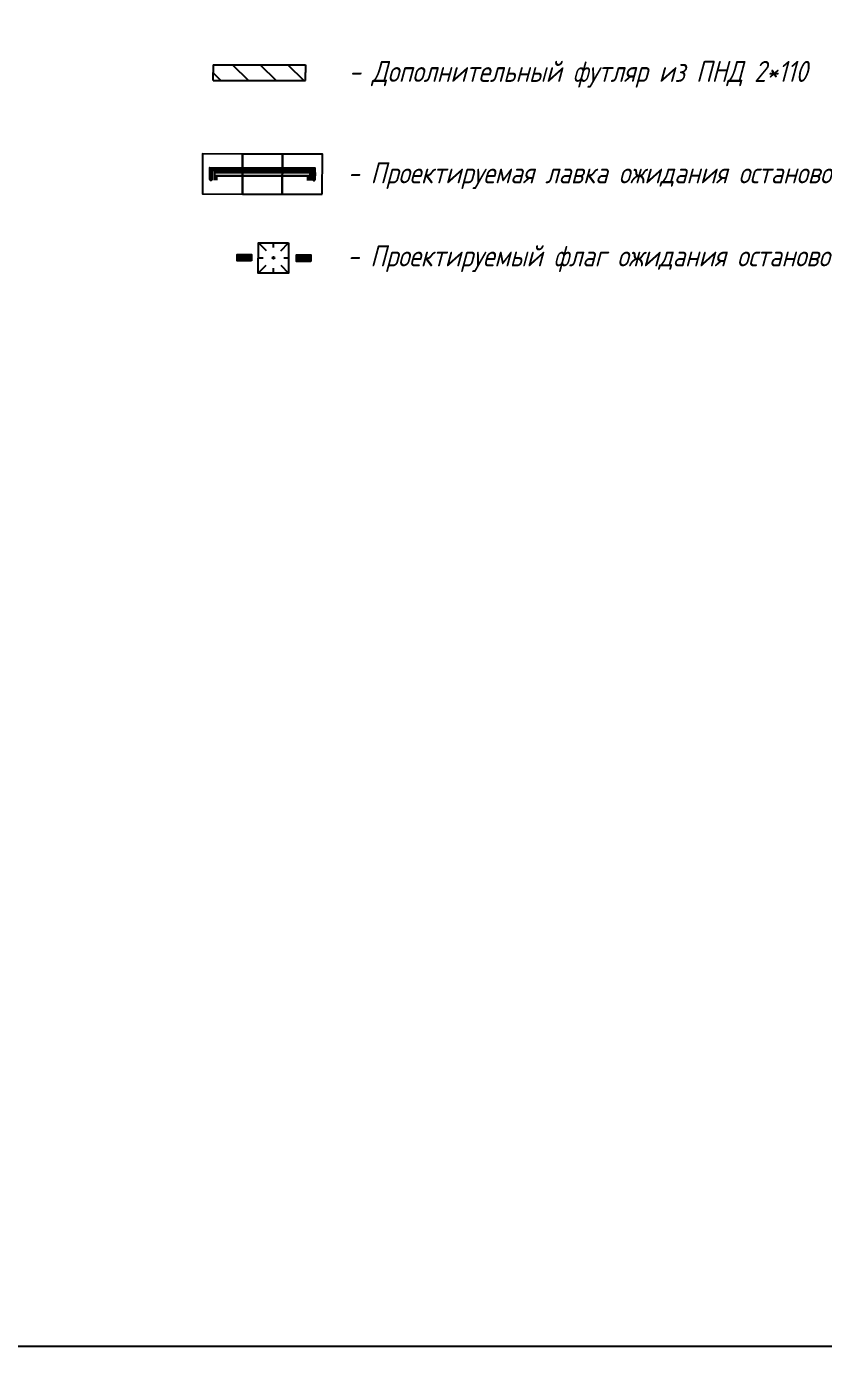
# Model space of a CAD drawing. Extents: x -2918 to -212, y 225 to 5715.
# Drawn here: x -737.2 to -642.4, y 735.2 to 892.1 of the extents above; entities that cross this region are included whole.
import ezdxf
from ezdxf.enums import TextEntityAlignment as Align

# ---------------------------------------------------------------- set-up
doc = ezdxf.new("R2010")
doc.units = 0
doc.layers.get('0').update_dxf_attribs({"linetype": 'CONTINUOUS'})
for name, color, linetype in [('ГАЗОН', 3, 'CONTINUOUS'), ('ДВ_ГП_П_МАФ', 20, 'CONTINUOUS'), ('ДВ_ГП_П_ПАВИЛЬОН_ООТ', 1, 'CONTINUOUS'), ('ИОС1_ТРУБЫ', 5, 'CONTINUOUS'), ('ИОТ3_ФУТЛЯР_110', 5, 'CONTINUOUS')]:
    doc.layers.add(name, color=color, linetype=linetype)
doc.styles.add('$MORISSOT2_5', font='romans.shx', dxfattribs={"width": 0.8, "oblique": 15, "height": 2.5})
doc.styles.get("Standard").update_dxf_attribs({"font": 'arial.ttf'})

# ---------------------------------------------------------------- blocks, each defined once
blk = doc.blocks.new('ФЛАГ_1_3')
at = {"color": 1}
blk.add_lwpolyline([(-0.6, 0.6), (0.6, 0.6), (0.6, -0.6), (-0.6, -0.6)], close=True, dxfattribs=at)
for points in [[(-0.288, 0.288), (-0.6, 0.6)], [(0, 0.408), (0, 0.6)], [(0.288, 0.288), (0.6, 0.6)], [(-0.408, 0), (-0.6, 0)], [(0.6, 0), (0.408, 0)], [(-0.6, -0.6), (-0.288, -0.288)], [(0, -0.6), (0, -0.408)], [(0.6, -0.6), (0.288, -0.288)]]:
    blk.add_lwpolyline(points, dxfattribs=at)
blk.add_circle((0, 0), 0.0392, dxfattribs=at)
blk = doc.blocks.new('*U52')
at = {"layer": 'ДВ_ГП_П_ПАВИЛЬОН_ООТ', "linetype": 'BYBLOCK', "ltscale": 0.1}
h = blk.add_hatch(color=3, dxfattribs=at)
h.dxf.hatch_style = 1
h.paths.add_polyline_path([(0, 0), (0.568, 0), (0.568, -0.26), (0, -0.26)])
at = {"layer": 'ДВ_ГП_П_ПАВИЛЬОН_ООТ', "color": 7}
blk.add_lwpolyline([(0, 0), (0.568, 0), (0.568, -0.26), (0, -0.26)], close=True, dxfattribs=at)
blk = doc.blocks.new('*U53')
at = {"layer": 'ДВ_ГП_П_ПАВИЛЬОН_ООТ', "linetype": 'BYBLOCK', "ltscale": 0.1}
h = blk.add_hatch(color=3, dxfattribs=at)
h.dxf.hatch_style = 1
h.paths.add_polyline_path([(0, 0), (0.568, 0), (0.568, -0.26), (0, -0.26)])
at = {"layer": 'ДВ_ГП_П_ПАВИЛЬОН_ООТ', "color": 7}
blk.add_lwpolyline([(0, 0), (0.568, 0), (0.568, -0.26), (0, -0.26)], close=True, dxfattribs=at)
blk = doc.blocks.new('*U54')
at = {"color": 1}
for points in [[(-2.982, 4.488), (-4.426, 3.253), (-3.191, 1.809), (-1.747, 3.044)], [(-1.747, 3.044), (-3.191, 1.809), (-1.957, 0.365), (-0.512, 1.6)], [(-0.512, 1.6), (-1.957, 0.365), (-0.722, -1.079), (0.722, 0.156)]]:
    blk.add_lwpolyline(points, close=True, dxfattribs=at)
at = {"layer": 'ДВ_ГП_П_МАФ', "color": 6}
for p, q in [((-1.187, 0.813), (-3.401, 3.403)), ((-1.084, 0.901), (-3.298, 3.491)), ((-3.261, 3.729), (-3.218, 3.678)), ((-3.044, 3.56), (-3.207, 3.421)), ((-3.03, 3.544), (-3.193, 3.404)), ((-0.415, -0.09), (-1.187, 0.813)), ((-0.312, -0.002), (-1.084, 0.901)), ((-0.218, 0.255), (-0.382, 0.115)), ((-0.204, 0.239), (-0.367, 0.099))]:
    blk.add_line(p, q, dxfattribs=at)
for points in [[(-1.359, 0.666), (-3.704, 3.41), (-3.274, 3.778)], [(-3.543, 3.549), (-3.279, 3.775)], [(-1.324, 0.696), (-3.64, 3.405), (-3.219, 3.765)], [(-1.315, 0.703), (-3.624, 3.403), (-3.213, 3.755)], [(-1.291, 0.724), (-3.579, 3.4), (-3.22, 3.707)], [(-1.274, 0.739), (-3.546, 3.397), (-3.176, 3.714)], [(-3.513, 3.515), (-3.219, 3.766)], [(-3.506, 3.506), (-3.213, 3.756)], [(-1.066, 0.916), (-3.28, 3.506), (-3.498, 3.32)], [(-3.485, 3.482), (-3.221, 3.707)], [(-1.084, 0.901), (-3.283, 3.474), (-3.483, 3.303)], [(-3.47, 3.464), (-3.176, 3.715)], [(-3.117, 3.646), (-3.419, 3.387), (-1.205, 0.798)], [(-3.102, 3.628), (-3.387, 3.385), (-1.188, 0.813)], [(-0.029, -0.026), (-0.455, -0.391), (-1.359, 0.666)], [(-0.029, 0.034), (-0.45, -0.326), (-1.324, 0.696)], [(-0.038, 0.042), (-0.449, -0.31), (-1.315, 0.703)], [(-0.083, 0.045), (-0.446, -0.265), (-1.291, 0.724)], [(-0.072, 0.084), (-0.443, -0.233), (-1.274, 0.739)], [(-1.205, 0.798), (-0.433, -0.105), (-0.131, 0.153)], [(-1.188, 0.813), (-0.431, -0.073), (-0.146, 0.171)], [(-0.527, -0.155), (-0.327, 0.016), (-1.084, 0.901)], [(-0.512, -0.173), (-0.294, 0.013), (-1.066, 0.916)], [(-0.073, 0.085), (-0.367, -0.166)], [(-0.088, 0.042), (-0.352, -0.183)], [(-0.039, 0.042), (-0.331, -0.208)], [(-0.03, 0.035), (-0.323, -0.216)], [(-0.03, -0.025), (-0.294, -0.251)]]:
    blk.add_lwpolyline(points, dxfattribs=at)
for centre in [(-3.254, 3.737), (-0.063, 0.005)]:
    blk.add_arc(centre, 0.0449, 318.27144, 123.50225, dxfattribs=at)
blk = doc.blocks.new('*U68')
at = {"layer": 'ИОС1_ТРУБЫ', "linetype": 'CONTINUOUS'}
h = blk.add_hatch(dxfattribs=at)
h.set_pattern_fill('ANSI31', color=5, scale=0.2, angle=-111.5925)
h.set_pattern_definition([(293.4074685, (19424.79325, 10236.40916), (0.58274131, 0.252264873), [])])
h.paths.add_polyline_path([(-2.694, 1.345), (-2.789, 1.104), (-2.885, 0.863), (-0.095, -0.241), (0, 0), (0.095, 0.241)])
at = {"layer": 'ИОС1_ТРУБЫ', "color": 5, "linetype": 'CONTINUOUS'}
for p, q in [((-2.694, 1.345), (-2.789, 1.104)), ((0.095, 0.241), (-2.694, 1.345)), ((-2.885, 0.863), (-2.789, 1.104)), ((-0.095, -0.241), (-2.885, 0.863)), ((-0.095, -0.241), (0, 0)), ((0.095, 0.241), (0, 0))]:
    blk.add_line(p, q, dxfattribs=at)
at = {"layer": 'ИОС1_ТРУБЫ', "color": 5, "width": 0.7}
blk.add_attdef('РАССТОЯНИЕ', text='', height=1, rotation=158.4075, dxfattribs=at).set_placement((-1.49, 0.311), align=Align.BOTTOM_CENTER)

msp = doc.modelspace()

# ---------------------------------------------------------------- linework, layer by layer
msp.add_lwpolyline([(-897.42, 1049.07), (-576.92, 1049.07), (-576.92, 735.19), (-897.42, 735.19)], close=True)

# ---------------------------------------------------------------- block references
at = {"xscale": 2.5, "yscale": 2.5, "zscale": 2.5, "rotation": 229.2903298959842}
msp.add_blockref('*U54', (-715.36, 873.82), dxfattribs=at)
at = {"layer": 'ГАЗОН', "color": 0, "xscale": 3, "yscale": 3, "zscale": 3, "rotation": 269.8179637460929}
msp.add_blockref('ФЛАГ_1_3', (-707.8, 864.59), dxfattribs=at)
at = {"layer": 'ДВ_ГП_П_ПАВИЛЬОН_ООТ', "xscale": 3, "yscale": 3, "zscale": 3, "rotation": 179.8934449918281}
for name, p in [('*U52', (-710.41, 864.23)), ('*U53', (-703.35, 864.16))]:
    msp.add_blockref(name, p, dxfattribs=at)
at = {"layer": 'ИОТ3_ФУТЛЯР_110', "ltscale": 5, "xscale": 3.661891430609675, "yscale": 3.661891430609675, "zscale": 3.661891430609675, "rotation": 201.5925315456532}
msp.add_blockref('*U68', (-714.98, 886.61), dxfattribs=at)

# ---------------------------------------------------------------- texts
at = {"linetype": 'CONTINUOUS', "style": '$MORISSOT2_5', "oblique": 15, "width": 0.8}
msp.add_text('- Дополнительный футляр из ПНД 2*110 ', height=2.5, dxfattribs=at).set_placement((-698.86, 885.51))
at = {"style": '$MORISSOT2_5', "oblique": 15, "width": 0.8}
for s, p in [('- Проектируемая лавка ожидания остановочного пункта', (-699, 873.45)), ('- Проектируемый флаг ожидания остановочного пункта', (-699.04, 863.58))]:
    msp.add_text(s, height=2.5, dxfattribs=at).set_placement(p)

doc.saveas('drawing.dxf')
